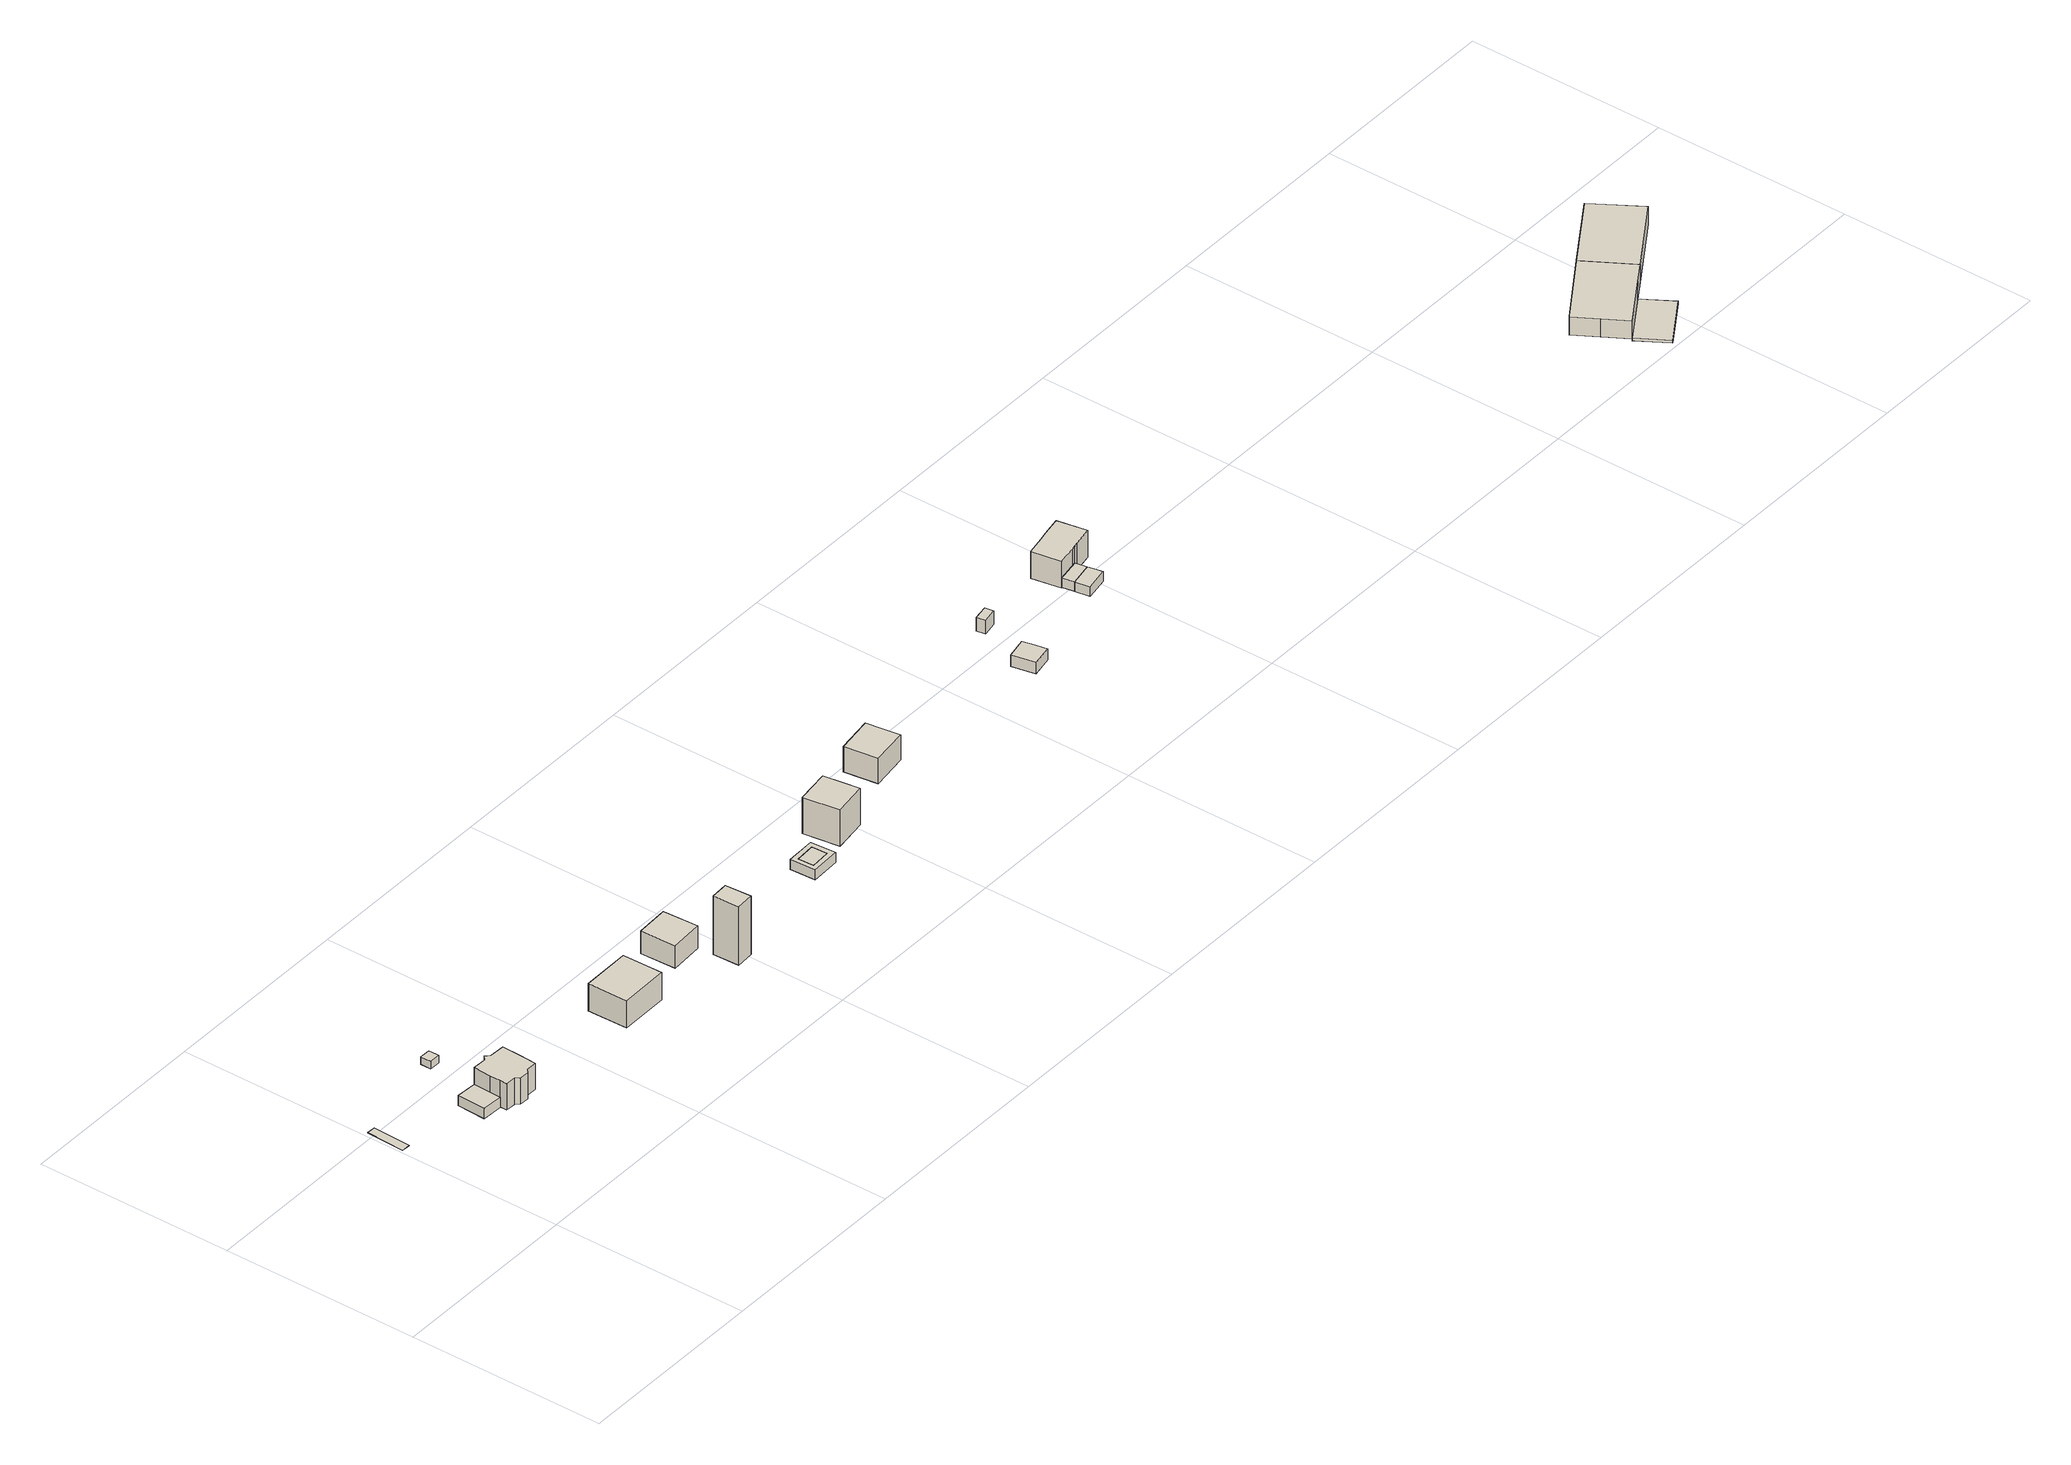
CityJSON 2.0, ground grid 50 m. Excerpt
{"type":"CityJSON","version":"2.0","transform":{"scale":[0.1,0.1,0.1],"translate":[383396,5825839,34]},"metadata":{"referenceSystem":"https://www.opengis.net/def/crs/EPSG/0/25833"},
"CityObjects":{
"building1":{"type":"Building","attributes":{"Gemeindeschluessel":"11000012","BezugspunktDach":"2200","function":"31001_2000","measuredHeight":0.149,"storeysAboveGround":1},"address":[{"country":"Germany","locality":"Berlin","thoroughfareNumber":"27 (1)","thoroughfareName":"Werdohler Weg"}],"geometry":[{"type":"Solid","lod":"1","boundaries":[[[[0,1,2,3]],[[4,5,6,7]],[[4,7,3,2]],[[5,4,2,1]],[[6,5,1,0]],[[7,6,0,3]]]]}]},
"building2":{"type":"Building","attributes":{"Gemeindeschluessel":"11000012","BezugspunktDach":"2200","function":"51009_1610","measuredHeight":2.69,"storeysAboveGround":0},"address":[{"country":"Germany","locality":"Berlin"}],"geometry":[{"type":"Solid","lod":"1","boundaries":[[[[8,9,10,11]],[[12,13,14,15]],[[12,15,11,10]],[[13,12,10,9]],[[14,13,9,8]],[[15,14,8,11]]]]}]},
"building3":{"type":"Building","attributes":{"Gemeindeschluessel":"11000012","BezugspunktDach":"2200","function":"31001_1010","measuredHeight":8.93,"storeysAboveGround":1},"address":[{"country":"Germany","locality":"Berlin","thoroughfareNumber":"25A","thoroughfareName":"Werdohler Weg"}],"geometry":[{"type":"Solid","lod":"1","boundaries":[[[[16,17,18,19,20,21,22,23,24,25,26,27,28,29]],[[30,31,32,33,34,35,36,37,38,39,40,41,42,43]],[[30,43,29,28]],[[31,30,28,27]],[[32,31,27,26]],[[33,32,26,25]],[[34,33,25,24]],[[35,34,24,23]],[[36,35,23,22]],[[37,36,22,21]],[[38,37,21,20]],[[39,38,20,19]],[[40,39,19,18]],[[41,40,18,17]],[[42,41,17,16]],[[43,42,16,29]]]]}]},
"building4":{"type":"Building","attributes":{"Gemeindeschluessel":"11000012","BezugspunktDach":"2200","function":"51009_1610","measuredHeight":1.97,"storeysAboveGround":0},"address":[{"country":"Germany","locality":"Berlin"}],"geometry":[{"type":"Solid","lod":"1","boundaries":[[[[44,45,46,47,48]],[[49,50,51,52,53]],[[49,53,48,47]],[[50,49,47,46]],[[51,50,46,45]],[[52,51,45,44]],[[53,52,44,48]]]]}]},
"building5":{"type":"Building","attributes":{"Gemeindeschluessel":"11000012","BezugspunktDach":"2200","function":"31001_1010","measuredHeight":10.12,"storeysAboveGround":1},"address":[{"country":"Germany","locality":"Berlin","thoroughfareNumber":"21A","thoroughfareName":"Werdohler Weg"}],"geometry":[{"type":"Solid","lod":"1","boundaries":[[[[54,55,56,57,58]],[[59,60,61,62,63]],[[59,63,58,57]],[[60,59,57,56]],[[61,60,56,55]],[[62,61,55,54]],[[63,62,54,58]]]]}]},
"building6":{"type":"Building","attributes":{"Gemeindeschluessel":"11000012","BezugspunktDach":"2200","function":"31001_1010","measuredHeight":8.09,"storeysAboveGround":1},"address":[{"country":"Germany","locality":"Berlin","thoroughfareNumber":"19A","thoroughfareName":"Werdohler Weg"}],"geometry":[{"type":"Solid","lod":"1","boundaries":[[[[64,65,66,67]],[[68,69,70,71]],[[68,71,67,66]],[[69,68,66,65]],[[70,69,65,64]],[[71,70,64,67]]]]}]},
"building7":{"type":"Building","attributes":{"Gemeindeschluessel":"11000012","BezugspunktDach":"2200","function":"31001_2463","measuredHeight":15.57,"storeysAboveGround":1},"address":[{"country":"Germany","locality":"Berlin","thoroughfareNumber":"19A (1)","thoroughfareName":"Werdohler Weg"}],"geometry":[{"type":"Solid","lod":"1","boundaries":[[[[72,73,74,75]],[[76,77,78,79]],[[76,79,75,74]],[[77,76,74,73]],[[78,77,73,72]],[[79,78,72,75]]]]}]},
"building8":{"type":"Building","attributes":{"Gemeindeschluessel":"11000012","BezugspunktDach":"2200","function":"51009_1610","measuredHeight":2.58,"storeysAboveGround":0},"address":[{"country":"Germany","locality":"Berlin"}],"geometry":[{"type":"Solid","lod":"1","boundaries":[[[[80,81,82,83],[84,85,86,87]],[[88,89,90,91],[92,93,94,95]],[[88,91,83,82]],[[89,88,82,81]],[[90,89,81,80]],[[91,90,80,83]],[[92,95,87,86]],[[93,92,86,85]],[[94,93,85,84]],[[95,94,84,87]]]]}]},
"building9":{"type":"Building","attributes":{"Gemeindeschluessel":"11000012","BezugspunktDach":"2200","function":"31001_2723","measuredHeight":2.51,"storeysAboveGround":1},"address":[{"country":"Germany","locality":"Berlin","thoroughfareNumber":"15 (2)","thoroughfareName":"Werdohler Weg"}],"geometry":[{"type":"Solid","lod":"1","boundaries":[[[[86,85,84,87]],[[96,97,98,99]],[[96,99,87,84]],[[97,96,84,85]],[[98,97,85,86]],[[99,98,86,87]]]]}]},
"building10":{"type":"Building","attributes":{"Gemeindeschluessel":"11000012","BezugspunktDach":"2200","function":"31001_1010","measuredHeight":10.9,"storeysAboveGround":1},"address":[{"country":"Germany","locality":"Berlin","thoroughfareNumber":"13A","thoroughfareName":"Werdohler Weg"}],"geometry":[{"type":"Solid","lod":"1","boundaries":[[[[100,101,102,103,104]],[[105,106,107,108,109]],[[105,109,104,103]],[[106,105,103,102]],[[107,106,102,101]],[[108,107,101,100]],[[109,108,100,104]]]]}]},
"building11":{"type":"Building","attributes":{"Gemeindeschluessel":"11000012","BezugspunktDach":"2200","function":"31001_1010","measuredHeight":8.98,"storeysAboveGround":1},"address":[{"country":"Germany","locality":"Berlin","thoroughfareNumber":"11A","thoroughfareName":"Werdohler Weg"}],"geometry":[{"type":"Solid","lod":"1","boundaries":[[[[110,111,112,113,114]],[[115,116,117,118,119]],[[115,119,114,113]],[[116,115,113,112]],[[117,116,112,111]],[[118,117,111,110]],[[119,118,110,114]]]]}]},
"building12":{"type":"Building","attributes":{"Gemeindeschluessel":"11000012","BezugspunktDach":"2200","function":"31001_2463","measuredHeight":3.64,"storeysAboveGround":1},"address":[{"country":"Germany","locality":"Berlin","thoroughfareNumber":"44 (1)","thoroughfareName":"Attendorner Weg"}],"geometry":[{"type":"Solid","lod":"1","boundaries":[[[[120,121,122,123,124]],[[125,126,127,128,129]],[[125,129,124,123]],[[126,125,123,122]],[[127,126,122,121]],[[128,127,121,120]],[[129,128,120,124]]]]}]},
"building13":{"type":"Building","attributes":{"Gemeindeschluessel":"11000012","BezugspunktDach":"2200","function":"51009_1610","measuredHeight":3.58,"storeysAboveGround":0},"address":[{"country":"Germany","locality":"Berlin"}],"geometry":[{"type":"Solid","lod":"1","boundaries":[[[[130,131,132,133]],[[134,135,136,137]],[[134,137,133,132]],[[135,134,132,131]],[[136,135,131,130]],[[137,136,130,133]]]]}]},
"building14":{"type":"Building","attributes":{"Gemeindeschluessel":"11000012","BezugspunktDach":"2200","function":"51009_1610","measuredHeight":2.58,"storeysAboveGround":0},"address":[{"country":"Germany","locality":"Berlin"}],"geometry":[{"type":"Solid","lod":"1","boundaries":[[[[138,139,140,141]],[[142,143,144,145]],[[142,145,141,140]],[[143,142,140,139]],[[144,143,139,138]],[[145,144,138,141]]]]}]},
"building15":{"type":"Building","attributes":{"Gemeindeschluessel":"11000012","BezugspunktDach":"2200","function":"31001_2463","measuredHeight":2.52,"storeysAboveGround":1},"address":[{"country":"Germany","locality":"Berlin","thoroughfareNumber":"47 (1)","thoroughfareName":"Attendorner Weg"}],"geometry":[{"type":"Solid","lod":"1","boundaries":[[[[141,140,146,147]],[[148,149,150,151]],[[148,151,147,146]],[[149,148,146,140]],[[150,149,140,141]],[[151,150,141,147]]]]}]},
"building16":{"type":"Building","attributes":{"Gemeindeschluessel":"11000012","BezugspunktDach":"2200","function":"31001_1010","measuredHeight":10.46,"storeysAboveGround":1},"address":[{"country":"Germany","locality":"Berlin","thoroughfareNumber":"47","thoroughfareName":"Attendorner Weg"}],"geometry":[{"type":"Solid","lod":"1","boundaries":[[[[152,153,154,155,156,157,158,159,160,161]],[[162,163,164,165,166,167,168,169,170,171]],[[162,171,161,160]],[[163,162,160,159]],[[164,163,159,158]],[[165,164,158,157]],[[166,165,157,156]],[[167,166,156,155]],[[168,167,155,154]],[[169,168,154,153]],[[170,169,153,152]],[[171,170,152,161]]]]}]},
"building17":{"type":"Building","attributes":{"Gemeindeschluessel":"11000012","function":"31001_3200"},"address":[{"country":"Germany","locality":"Berlin","thoroughfareNumber":"42","thoroughfareName":"Sendener Weg"}],"children":["building17-1","building17-2","building17-3"]},
"building17-1":{"type":"BuildingPart","attributes":{"BezugspunktDach":"2200","measuredHeight":5.48,"storeysAboveGround":2},"parents":["building17"],"geometry":[{"type":"MultiSurface","lod":"1","boundaries":[[[172,173,174,175,176,177,178]],[[179,180,181,182,183,184,185]],[[179,185,178,177]],[[182,181,175,174]],[[186,187,182,174,173]],[[184,183,173,172]],[[185,184,172,178]],[[180,179,177,176]],[[181,180,176,175]],[[183,182,187,186]]]}]},
"building17-2":{"type":"BuildingPart","attributes":{"BezugspunktDach":"2200","measuredHeight":5.51,"storeysAboveGround":2},"parents":["building17"],"geometry":[{"type":"MultiSurface","lod":"1","boundaries":[[[175,188,189,190,177]],[[191,192,193,181,179]],[[191,179,177,190]],[[192,191,190,189]],[[193,192,189,188]],[[181,193,188,175]],[[181,175,181,180,179]],[[179,180,176,194,177]],[[176,180,181,175]]]}]},
"building17-3":{"type":"BuildingPart","attributes":{"BezugspunktDach":"2200","measuredHeight":0.628,"storeysAboveGround":2},"parents":["building17"],"geometry":[{"type":"Solid","lod":"1","boundaries":[[[[195,196,187,186]],[[197,198,199,200]],[[197,200,186,183,182,187]],[[198,197,187,196]],[[199,198,196,195]],[[200,199,195,186]],[[187,182,183,186]]]]}]}
},
"vertices":[
[31,418,3],[35,515,3],[13,516,3],[9,419,3],[13,516,2],[35,515,2],[31,418,2],[9,419,2],
[256,347,29],[259,419,29],[207,422,29],[204,350,29],[207,422,2],[259,419,2],[256,347,2],[204,350,2],
[282,328,74],[291,318,74],[314,317,74],[323,326,74],[350,325,74],[352,370,74],[354,415,74],[313,417,74],[304,427,74],[294,418,74],[259,419,74],[257,374,74],[256,347,74],[255,329,74],[256,347,4],[257,374,4],[259,419,4],[294,418,4],[304,427,4],[313,417,4],[354,415,4],[352,370,4],[350,325,4],[323,326,4],[314,317,4],[291,318,4],[282,328,4],[255,329,4],
[298,544,25],[298,552,25],[298,571,25],[271,572,25],[270,545,25],[271,572,5],[298,571,5],[298,552,5],[298,544,5],[270,545,5],
[643,304,75],[767,306,75],[766,357,75],[765,408,75],[641,406,75],[765,408,2],[766,357,2],[767,306,2],[643,304,2],[641,406,2],
[869,348,66],[954,353,66],[949,442,66],[865,438,66],[949,442,6],[954,353,6],[869,348,6],[865,438,6],
[959,246,163],[1005,249,163],[1001,315,163],[956,313,163],[1001,315,7],[1005,249,7],[959,246,7],[956,313,7],
[1298,302,32],[1374,305,32],[1370,370,32],[1295,367,32],[1359,358,32],[1361,318,32],[1309,315,32],[1307,355,32],[1370,370,6],[1374,305,6],[1298,302,6],[1295,367,6],[1309,315,6],[1361,318,6],[1359,358,6],[1307,355,6],
[1359,358,7],[1361,318,7],[1309,315,7],[1307,355,7],
[1425,333,102],[1512,345,102],[1505,391,102],[1498,436,102],[1412,424,102],[1498,436,5],[1505,391,5],[1512,345,5],[1425,333,5],[1412,424,5],
[1649,402,73],[1745,416,73],[1738,459,73],[1732,501,73],[1637,487,73],[1732,501,6],[1738,459,6],[1745,416,6],[1649,402,6],[1637,487,6],
[2159,371,38],[2213,381,38],[2207,411,38],[2200,441,38],[2147,430,38],[2200,441,8],[2207,411,8],[2213,381,8],[2159,371,8],[2147,430,8],
[2205,541,44],[2243,549,44],[2239,571,44],[2201,564,44],[2239,571,8],[2243,549,8],[2205,541,8],[2201,564,8],
[2444,444,36],[2503,455,36],[2496,492,36],[2437,481,36],[2496,492,10],[2503,455,10],[2444,444,10],[2437,481,10],
[2490,521,36],[2431,511,36],[2490,521,11],[2496,492,11],[2437,481,11],[2431,511,11],
[2430,510,82],[2431,511,82],[2479,519,82],[2490,521,82],[2501,524,82],[2550,533,82],[2536,607,82],[2487,598,82],[2465,593,82],[2417,584,82],[2465,593,10],[2487,598,10],[2536,607,10],[2550,533,10],[2501,524,10],[2490,521,10],[2479,519,10],[2431,511,10],[2430,510,10],[2417,584,10],
[3826,135,65],[3861,78,65],[3978,153,65],[4029,186,65],[3993,244,65],[3957,302,65],[3790,193,65],[3957,302,17],[3993,244,17],[4029,186,17],[3978,153,17],[3861,78,17],[3826,135,17],[3790,193,17],[3861,78,19],[3978,153,19],
[4202,297,65],[4165,354,65],[4128,412,65],[4128,412,17],[4165,354,17],[4202,297,17],[3962,294,65],
[3907,5,19],[4024,80,19],[3978,153,12],[4024,80,12],[3907,5,12],[3861,78,12]
]}
